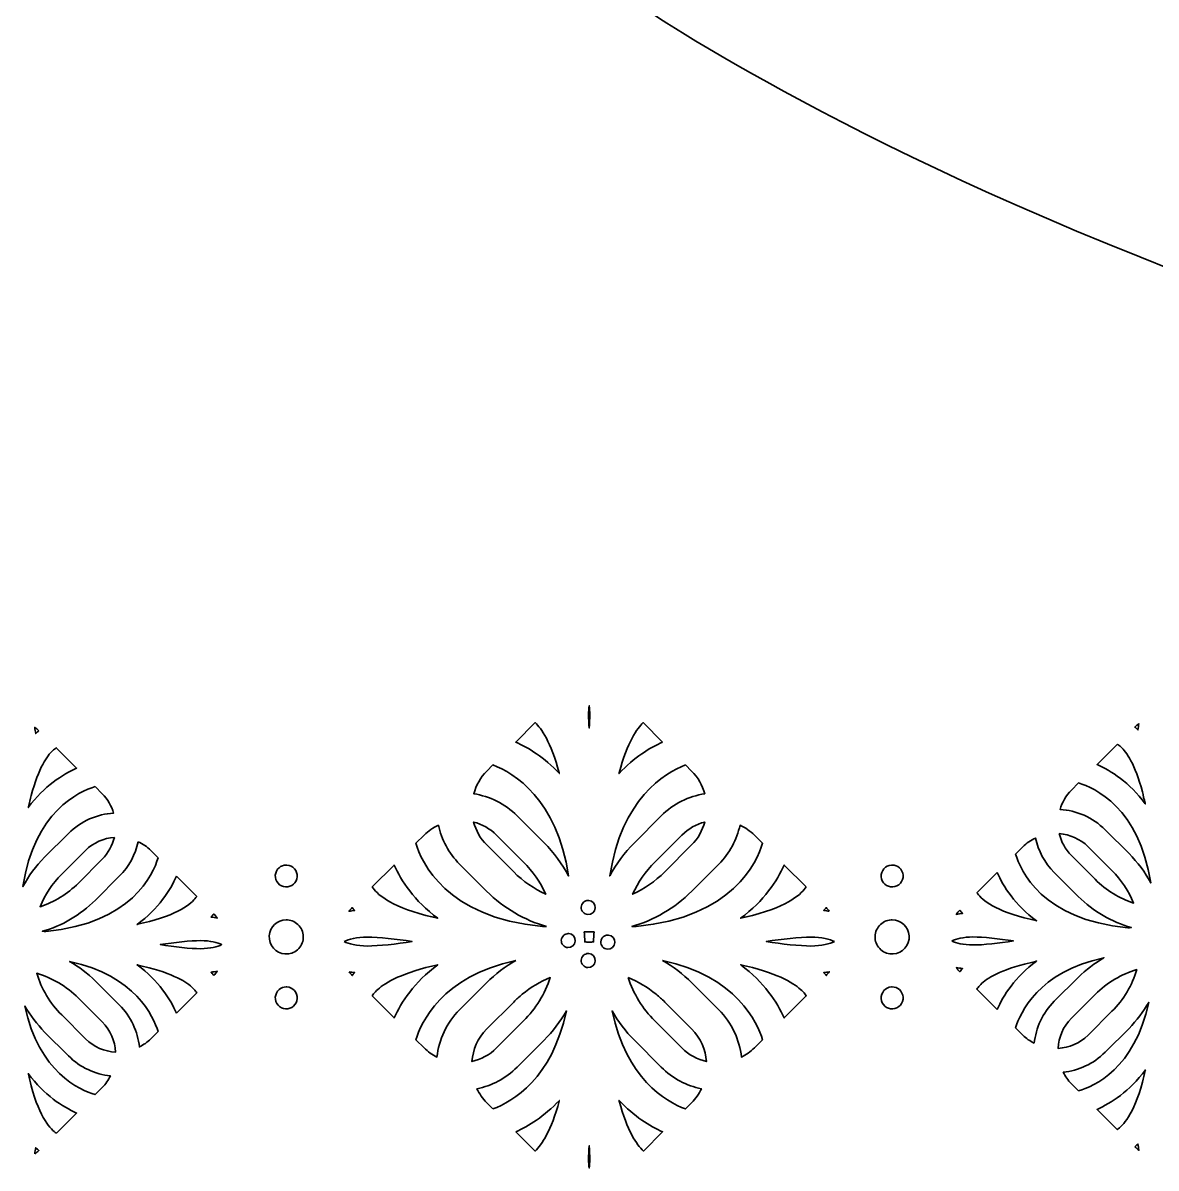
# Model space of a CAD drawing. Header units: millimetres. Extents: x 24 to 984, y -529 to -8.
# Drawn here: x 715.7 to 771.8, y -521.4 to -464.7 of the extents above; entities that cross this region are included whole.
import ezdxf

# ---------------------------------------------------------------- set-up
doc = ezdxf.new("R2010")
doc.units = ezdxf.units.MM
doc.header["$MEASUREMENT"] = 0
doc.layers.add('基本型', color=7, linetype='Continuous', lineweight=0)
doc.layers.add('縫線連接點', color=7, linetype='Continuous', lineweight=0)

# ---------------------------------------------------------------- blocks, each defined once
blk = doc.blocks.new('Block_16')
at = {"layer": '基本型', "color": 251, "lineweight": 35, "true_color": 0x606060}
blk.add_open_spline([(720.837, -255.443), (720.837, -255.443), (728.724, -340.306), (728.724, -340.306), (728.724, -340.306), (767.846, -346.508), (767.846, -346.508), (767.846, -346.508), (760.874, -430.788), (746.186, -463.755), (746.186, -463.755), (785.582, -491.269), (853.215, -491.493), (853.215, -491.493), (853.212, -491.498), (853.212, -491.498), (853.352, -491.498), (853.489, -491.496), (853.628, -491.496), (853.767, -491.496), (853.904, -491.498), (854.043, -491.498), (854.043, -491.498), (854.04, -491.493), (854.04, -491.493), (921.673, -491.269), (961.07, -463.755), (961.07, -463.755), (946.382, -430.788), (939.057, -346.508), (939.057, -346.508), (939.057, -346.508), (978.532, -340.306), (978.532, -340.306), (978.532, -340.306), (984.301, -255.443), (984.301, -255.443)], degree=3, knots=[0, 0, 0, 0, 1, 1, 1, 2, 2, 2, 3, 3, 3, 4, 4, 4, 5, 5, 5, 6, 6, 6, 7, 7, 7, 8, 8, 8, 9, 9, 9, 10, 10, 10, 11, 11, 11, 12, 12, 12, 12], dxfattribs=at)
blk = doc.blocks.new('Block_15')
at = {"layer": '基本型'}
blk.add_blockref('Block_16', (0, 0), dxfattribs=at)

msp = doc.modelspace()

# ---------------------------------------------------------------- linework, layer by layer
at = {"layer": '縫線連接點', "color": 251, "lineweight": 35, "true_color": 0x606060}
for points, knots in [([(743.772, -498.915), (743.772, -499.102), (743.761, -499.329), (743.742, -499.576), (743.723, -499.329), (743.712, -499.102), (743.712, -498.915), (743.712, -498.752), (743.724, -498.606), (743.742, -498.469), (743.759, -498.606), (743.772, -498.752), (743.772, -498.915)], [0, 0, 0, 0, 1, 1, 1, 2, 2, 2, 3, 3, 3, 4, 4, 4, 4]), ([(742.257, -501.791), (742.259, -501.802), (742.263, -501.812), (742.265, -501.823), (741.519, -501.026), (740.728, -500.544), (740.106, -500.265), (740.106, -500.265), (741.07, -499.301), (741.07, -499.301), (741.365, -499.583), (741.851, -500.255), (742.257, -501.791)], [0, 0, 0, 0, 1, 1, 1, 2, 2, 2, 3, 3, 3, 4, 4, 4, 4]), ([(747.378, -500.265), (746.756, -500.544), (745.965, -501.026), (745.219, -501.823), (745.221, -501.812), (745.224, -501.802), (745.227, -501.791), (745.633, -500.255), (746.119, -499.583), (746.414, -499.301), (746.414, -499.301), (747.378, -500.265), (747.378, -500.265)], [0, 0, 0, 0, 1, 1, 1, 2, 2, 2, 3, 3, 3, 4, 4, 4, 4]), ([(770.967, -499.352), (770.947, -499.453), (770.93, -499.556), (770.918, -499.664), (770.911, -499.657), (770.904, -499.648), (770.897, -499.641), (770.85, -499.597), (770.804, -499.562), (770.758, -499.524), (770.825, -499.463), (770.893, -499.404), (770.967, -499.352)], [0, 0, 0, 0, 1, 1, 1, 2, 2, 2, 3, 3, 3, 4, 4, 4, 4]), ([(716.49, -499.706), (716.444, -499.744), (716.398, -499.779), (716.351, -499.824), (716.344, -499.831), (716.337, -499.839), (716.33, -499.846), (716.318, -499.738), (716.301, -499.635), (716.281, -499.535), (716.355, -499.586), (716.423, -499.646), (716.49, -499.706)], [0, 0, 0, 0, 1, 1, 1, 2, 2, 2, 3, 3, 3, 4, 4, 4, 4]), ([(715.977, -503.454), (716.027, -503.279), (716.071, -503.094), (716.108, -502.906), (716.472, -501.531), (716.909, -500.938), (717.168, -500.693), (717.234, -500.631), (717.297, -500.586), (717.351, -500.55), (717.351, -500.55), (718.357, -501.556), (718.357, -501.556), (717.669, -501.864), (716.75, -502.443), (715.966, -503.507), (715.969, -503.489), (715.973, -503.471), (715.977, -503.454)], [0, 0, 0, 0, 1, 1, 1, 2, 2, 2, 3, 3, 3, 4, 4, 4, 5, 5, 5, 6, 6, 6, 6]), ([(769.897, -500.367), (769.951, -500.403), (770.014, -500.449), (770.079, -500.511), (770.339, -500.755), (770.776, -501.349), (771.14, -502.723), (771.177, -502.912), (771.221, -503.096), (771.271, -503.271), (771.275, -503.289), (771.278, -503.306), (771.282, -503.324), (770.498, -502.26), (769.578, -501.681), (768.891, -501.373), (768.891, -501.373), (769.897, -500.367), (769.897, -500.367)], [0, 0, 0, 0, 1, 1, 1, 2, 2, 2, 3, 3, 3, 4, 4, 4, 5, 5, 5, 6, 6, 6, 6]), ([(741.506, -505.253), (741.506, -505.253), (740.173, -503.92), (740.173, -503.92), (739.567, -503.314), (738.811, -502.952), (738.023, -502.825), (738.139, -502.415), (738.346, -502.024), (738.669, -501.702), (738.669, -501.702), (738.971, -501.4), (738.971, -501.4), (740.018, -501.802), (742.141, -503.076), (742.722, -506.895), (742.404, -506.297), (741.997, -505.744), (741.506, -505.253)], [0, 0, 0, 0, 1, 1, 1, 2, 2, 2, 3, 3, 3, 4, 4, 4, 5, 5, 5, 6, 6, 6, 6]), ([(748.513, -501.4), (748.513, -501.4), (748.815, -501.702), (748.815, -501.702), (749.137, -502.024), (749.345, -502.415), (749.461, -502.825), (748.673, -502.952), (747.917, -503.314), (747.31, -503.92), (747.31, -503.92), (745.978, -505.253), (745.978, -505.253), (745.487, -505.744), (745.079, -506.297), (744.762, -506.895), (745.342, -503.076), (747.466, -501.802), (748.513, -501.4)], [0, 0, 0, 0, 1, 1, 1, 2, 2, 2, 3, 3, 3, 4, 4, 4, 5, 5, 5, 6, 6, 6, 6]), ([(770.475, -505.787), (770.475, -505.787), (769.295, -504.608), (769.295, -504.608), (768.674, -503.986), (767.874, -503.653), (767.059, -503.6), (767.164, -503.251), (767.344, -502.92), (767.62, -502.645), (767.62, -502.645), (767.976, -502.289), (767.976, -502.289), (768.755, -502.523), (770.985, -503.515), (771.551, -507.241), (771.27, -506.712), (770.91, -506.222), (770.475, -505.787)], [0, 0, 0, 0, 1, 1, 1, 2, 2, 2, 3, 3, 3, 4, 4, 4, 5, 5, 5, 6, 6, 6, 6]), ([(719.272, -502.471), (719.272, -502.471), (719.628, -502.827), (719.628, -502.827), (719.904, -503.102), (720.083, -503.434), (720.189, -503.783), (719.374, -503.835), (718.574, -504.169), (717.953, -504.79), (717.953, -504.79), (716.773, -505.97), (716.773, -505.97), (716.338, -506.405), (715.978, -506.894), (715.697, -507.424), (716.263, -503.698), (718.493, -502.705), (719.272, -502.471)], [0, 0, 0, 0, 1, 1, 1, 2, 2, 2, 3, 3, 3, 4, 4, 4, 5, 5, 5, 6, 6, 6, 6]), ([(741.629, -509.395), (741.626, -509.395), (741.624, -509.395), (741.622, -509.395), (741.556, -509.396), (741.489, -509.397), (741.424, -509.399), (736.632, -508.941), (735.43, -506.209), (735.159, -505.277), (735.159, -505.277), (735.563, -504.873), (735.563, -504.873), (735.774, -504.662), (736.017, -504.505), (736.273, -504.382), (736.429, -505.09), (736.778, -505.763), (737.327, -506.312), (737.327, -506.312), (738.66, -507.645), (738.66, -507.645), (739.515, -508.5), (740.541, -509.082), (741.629, -509.395)], [0, 0, 0, 0, 1, 1, 1, 2, 2, 2, 3, 3, 3, 4, 4, 4, 5, 5, 5, 6, 6, 6, 7, 7, 7, 8, 8, 8, 8]), ([(739.155, -504.873), (739.155, -504.873), (740.488, -506.206), (740.488, -506.206), (740.955, -506.673), (741.322, -507.213), (741.593, -507.797), (741.017, -507.53), (740.476, -507.166), (740.002, -506.692), (740.002, -506.692), (738.669, -505.359), (738.669, -505.359), (738.343, -505.033), (738.134, -504.638), (738.019, -504.223), (738.434, -504.338), (738.829, -504.547), (739.155, -504.873)], [0, 0, 0, 0, 1, 1, 1, 2, 2, 2, 3, 3, 3, 4, 4, 4, 5, 5, 5, 6, 6, 6, 6]), ([(746.06, -509.399), (745.995, -509.397), (745.928, -509.396), (745.863, -509.395), (745.86, -509.395), (745.858, -509.395), (745.855, -509.395), (746.943, -509.082), (747.969, -508.5), (748.824, -507.645), (748.824, -507.645), (750.157, -506.312), (750.157, -506.312), (750.706, -505.763), (751.055, -505.09), (751.211, -504.382), (751.466, -504.505), (751.71, -504.662), (751.921, -504.873), (751.921, -504.873), (752.325, -505.277), (752.325, -505.277), (752.054, -506.209), (750.852, -508.941), (746.06, -509.399)], [0, 0, 0, 0, 1, 1, 1, 2, 2, 2, 3, 3, 3, 4, 4, 4, 5, 5, 5, 6, 6, 6, 7, 7, 7, 8, 8, 8, 8]), ([(748.815, -505.359), (748.815, -505.359), (747.482, -506.692), (747.482, -506.692), (747.008, -507.166), (746.467, -507.53), (745.891, -507.797), (746.161, -507.213), (746.529, -506.673), (746.996, -506.206), (746.996, -506.206), (748.329, -504.873), (748.329, -504.873), (748.655, -504.547), (749.049, -504.338), (749.465, -504.223), (749.35, -504.638), (749.141, -505.033), (748.815, -505.359)], [0, 0, 0, 0, 1, 1, 1, 2, 2, 2, 3, 3, 3, 4, 4, 4, 5, 5, 5, 6, 6, 6, 6]), ([(719.628, -506.064), (719.628, -506.064), (718.448, -507.244), (718.448, -507.244), (717.896, -507.796), (717.242, -508.185), (716.547, -508.419), (716.79, -507.824), (717.151, -507.279), (717.617, -506.813), (717.617, -506.813), (718.796, -505.634), (718.796, -505.634), (719.194, -505.236), (719.705, -505.026), (720.226, -504.983), (720.131, -505.379), (719.937, -505.756), (719.628, -506.064)], [0, 0, 0, 0, 1, 1, 1, 2, 2, 2, 3, 3, 3, 4, 4, 4, 5, 5, 5, 6, 6, 6, 6]), ([(765.215, -505.451), (765.402, -505.264), (765.617, -505.126), (765.843, -505.017), (765.981, -505.643), (766.29, -506.239), (766.776, -506.725), (766.776, -506.725), (767.956, -507.905), (767.956, -507.905), (768.713, -508.662), (769.621, -509.176), (770.583, -509.453), (770.525, -509.454), (770.469, -509.456), (770.412, -509.458), (766.162, -509.055), (765.097, -506.634), (764.857, -505.809), (764.857, -505.809), (765.215, -505.451), (765.215, -505.451)], [0, 0, 0, 0, 1, 1, 1, 2, 2, 2, 3, 3, 3, 4, 4, 4, 5, 5, 5, 6, 6, 6, 7, 7, 7, 7]), ([(767.022, -504.8), (767.543, -504.843), (768.054, -505.053), (768.452, -505.451), (768.452, -505.451), (769.631, -506.631), (769.631, -506.631), (770.097, -507.097), (770.457, -507.642), (770.701, -508.237), (770.006, -508.002), (769.352, -507.614), (768.799, -507.061), (768.799, -507.061), (767.62, -505.882), (767.62, -505.882), (767.311, -505.573), (767.117, -505.196), (767.022, -504.8)], [0, 0, 0, 0, 1, 1, 1, 2, 2, 2, 3, 3, 3, 4, 4, 4, 5, 5, 5, 6, 6, 6, 6]), ([(721.405, -505.199), (721.631, -505.308), (721.846, -505.447), (722.033, -505.634), (722.033, -505.634), (722.391, -505.991), (722.391, -505.991), (722.151, -506.817), (721.086, -509.238), (716.836, -509.64), (716.779, -509.639), (716.723, -509.637), (716.664, -509.636), (717.627, -509.359), (718.535, -508.844), (719.292, -508.087), (719.292, -508.087), (720.472, -506.908), (720.472, -506.908), (720.958, -506.422), (721.267, -505.826), (721.405, -505.199)], [0, 0, 0, 0, 1, 1, 1, 2, 2, 2, 3, 3, 3, 4, 4, 4, 5, 5, 5, 6, 6, 6, 7, 7, 7, 7]), ([(728.381, -506.488), (728.481, -506.4), (728.606, -506.352), (728.738, -506.352), (728.75, -506.352), (728.762, -506.353), (728.775, -506.354), (729.073, -506.373), (729.3, -506.632), (729.281, -506.931), (729.261, -507.229), (729.01, -507.455), (728.704, -507.437), (728.559, -507.427), (728.427, -507.363), (728.331, -507.253), (728.236, -507.144), (728.188, -507.005), (728.198, -506.86), (728.207, -506.715), (728.272, -506.583), (728.381, -506.488)], [0, 0, 0, 0, 1, 1, 1, 2, 2, 2, 3, 3, 3, 4, 4, 4, 5, 5, 5, 6, 6, 6, 7, 7, 7, 7]), ([(735.647, -508.849), (733.817, -508.362), (733.198, -507.748), (732.997, -507.439), (732.997, -507.439), (734.082, -506.354), (734.082, -506.354), (734.432, -507.12), (735.077, -508.127), (736.241, -508.992), (736.05, -508.939), (735.851, -508.89), (735.647, -508.849)], [0, 0, 0, 0, 1, 1, 1, 2, 2, 2, 3, 3, 3, 4, 4, 4, 4]), ([(754.487, -507.439), (754.285, -507.748), (753.667, -508.362), (751.837, -508.849), (751.632, -508.89), (751.434, -508.939), (751.243, -508.992), (752.407, -508.127), (753.052, -507.12), (753.402, -506.354), (753.402, -506.354), (754.487, -507.439), (754.487, -507.439)], [0, 0, 0, 0, 1, 1, 1, 2, 2, 2, 3, 3, 3, 4, 4, 4, 4]), ([(758.709, -506.354), (758.722, -506.353), (758.733, -506.352), (758.746, -506.352), (758.877, -506.352), (759.003, -506.4), (759.102, -506.488), (759.212, -506.583), (759.277, -506.715), (759.286, -506.86), (759.296, -507.005), (759.248, -507.144), (759.152, -507.253), (759.057, -507.363), (758.925, -507.427), (758.78, -507.437), (758.474, -507.455), (758.223, -507.229), (758.203, -506.931), (758.184, -506.632), (758.41, -506.373), (758.709, -506.354)], [0, 0, 0, 0, 1, 1, 1, 2, 2, 2, 3, 3, 3, 4, 4, 4, 5, 5, 5, 6, 6, 6, 7, 7, 7, 7]), ([(763.943, -506.723), (764.252, -507.411), (764.831, -508.332), (765.897, -509.116), (765.883, -509.113), (765.87, -509.11), (765.857, -509.107), (765.675, -509.055), (765.484, -509.01), (765.289, -508.971), (763.67, -508.539), (763.122, -507.995), (762.944, -507.722), (762.944, -507.722), (763.943, -506.723), (763.943, -506.723)], [0, 0, 0, 0, 1, 1, 1, 2, 2, 2, 3, 3, 3, 4, 4, 4, 5, 5, 5, 5]), ([(723.305, -506.905), (723.305, -506.905), (724.304, -507.905), (724.304, -507.905), (724.126, -508.178), (723.578, -508.721), (721.959, -509.153), (721.763, -509.192), (721.573, -509.237), (721.391, -509.289), (721.378, -509.292), (721.365, -509.295), (721.351, -509.298), (722.417, -508.514), (722.996, -507.593), (723.305, -506.905)], [0, 0, 0, 0, 1, 1, 1, 2, 2, 2, 3, 3, 3, 4, 4, 4, 5, 5, 5, 5]), ([(732.104, -508.576), (732.112, -508.584), (732.122, -508.592), (732.129, -508.6), (732.034, -508.611), (731.944, -508.627), (731.853, -508.643), (731.899, -508.579), (731.952, -508.518), (732.005, -508.458), (732.036, -508.497), (732.066, -508.536), (732.104, -508.576)], [0, 0, 0, 0, 1, 1, 1, 2, 2, 2, 3, 3, 3, 4, 4, 4, 4]), ([(743.467, -508.197), (743.53, -508.141), (743.611, -508.111), (743.695, -508.111), (743.703, -508.111), (743.71, -508.111), (743.718, -508.112), (743.909, -508.124), (744.054, -508.289), (744.042, -508.48), (744.029, -508.671), (743.869, -508.816), (743.673, -508.804), (743.58, -508.798), (743.496, -508.757), (743.435, -508.687), (743.374, -508.617), (743.343, -508.528), (743.349, -508.435), (743.355, -508.343), (743.397, -508.258), (743.467, -508.197)], [0, 0, 0, 0, 1, 1, 1, 2, 2, 2, 3, 3, 3, 4, 4, 4, 5, 5, 5, 6, 6, 6, 7, 7, 7, 7]), ([(755.63, -508.643), (755.54, -508.627), (755.45, -508.611), (755.354, -508.6), (755.362, -508.592), (755.372, -508.584), (755.38, -508.576), (755.417, -508.536), (755.448, -508.497), (755.479, -508.458), (755.532, -508.518), (755.584, -508.579), (755.63, -508.643)], [0, 0, 0, 0, 1, 1, 1, 2, 2, 2, 3, 3, 3, 4, 4, 4, 4]), ([(762.094, -508.589), (762.132, -508.635), (762.167, -508.681), (762.212, -508.729), (762.218, -508.736), (762.227, -508.743), (762.234, -508.75), (762.126, -508.762), (762.024, -508.779), (761.923, -508.798), (761.975, -508.725), (762.033, -508.657), (762.094, -508.589)], [0, 0, 0, 0, 1, 1, 1, 2, 2, 2, 3, 3, 3, 4, 4, 4, 4]), ([(725.036, -508.911), (725.081, -508.864), (725.116, -508.818), (725.154, -508.772), (725.215, -508.839), (725.273, -508.908), (725.324, -508.981), (725.224, -508.961), (725.122, -508.944), (725.014, -508.932), (725.021, -508.925), (725.029, -508.918), (725.036, -508.911)], [0, 0, 0, 0, 1, 1, 1, 2, 2, 2, 3, 3, 3, 4, 4, 4, 4]), ([(729.296, -510.548), (729.127, -510.697), (728.908, -510.772), (728.685, -510.756), (728.22, -510.726), (727.866, -510.323), (727.896, -509.858), (727.925, -509.412), (728.298, -509.069), (728.739, -509.069), (728.757, -509.069), (728.776, -509.069), (728.794, -509.07), (729.019, -509.085), (729.225, -509.186), (729.374, -509.356), (729.523, -509.525), (729.597, -509.743), (729.582, -509.968), (729.567, -510.193), (729.466, -510.399), (729.296, -510.548)], [0, 0, 0, 0, 1, 1, 1, 2, 2, 2, 3, 3, 3, 4, 4, 4, 5, 5, 5, 6, 6, 6, 7, 7, 7, 7]), ([(758.799, -510.756), (758.576, -510.772), (758.357, -510.697), (758.188, -510.548), (758.018, -510.399), (757.916, -510.193), (757.902, -509.968), (757.887, -509.743), (757.961, -509.525), (758.11, -509.356), (758.259, -509.186), (758.464, -509.085), (758.69, -509.07), (758.708, -509.069), (758.726, -509.069), (758.745, -509.069), (759.186, -509.069), (759.558, -509.412), (759.587, -509.858), (759.618, -510.323), (759.264, -510.726), (758.799, -510.756)], [0, 0, 0, 0, 1, 1, 1, 2, 2, 2, 3, 3, 3, 4, 4, 4, 5, 5, 5, 6, 6, 6, 7, 7, 7, 7]), ([(743.936, -509.667), (743.952, -509.667), (743.968, -509.665), (743.984, -509.664), (743.973, -509.823), (743.961, -509.98), (743.961, -510.141), (743.961, -510.148), (743.962, -510.155), (743.962, -510.162), (743.888, -510.161), (743.815, -510.168), (743.742, -510.171), (743.669, -510.168), (743.596, -510.161), (743.522, -510.162), (743.522, -510.155), (743.523, -510.148), (743.523, -510.141), (743.523, -509.98), (743.511, -509.823), (743.5, -509.664), (743.516, -509.665), (743.532, -509.667), (743.548, -509.667), (743.613, -509.667), (743.677, -509.66), (743.742, -509.657), (743.807, -509.66), (743.871, -509.667), (743.936, -509.667)], [0, 0, 0, 0, 1, 1, 1, 2, 2, 2, 3, 3, 3, 4, 4, 4, 5, 5, 5, 6, 6, 6, 7, 7, 7, 8, 8, 8, 9, 9, 9, 10, 10, 10, 10]), ([(724.499, -510.495), (724.001, -510.495), (723.197, -510.41), (722.498, -510.296), (723.197, -510.182), (724.001, -510.097), (724.499, -510.097), (724.981, -510.097), (725.344, -510.2), (725.539, -510.296), (725.344, -510.391), (724.981, -510.495), (724.499, -510.495)], [0, 0, 0, 0, 1, 1, 1, 2, 2, 2, 3, 3, 3, 4, 4, 4, 4]), ([(731.602, -510.141), (731.819, -510.034), (732.224, -509.92), (732.759, -509.917), (733.324, -509.922), (734.203, -510.015), (734.973, -510.141), (734.203, -510.266), (733.324, -510.359), (732.758, -510.364), (732.224, -510.362), (731.819, -510.247), (731.602, -510.141)], [0, 0, 0, 0, 1, 1, 1, 2, 2, 2, 3, 3, 3, 4, 4, 4, 4]), ([(742.478, -509.834), (742.542, -509.778), (742.622, -509.748), (742.706, -509.748), (742.714, -509.748), (742.721, -509.748), (742.729, -509.748), (742.92, -509.761), (743.065, -509.926), (743.053, -510.117), (743.04, -510.308), (742.88, -510.452), (742.684, -510.441), (742.592, -510.435), (742.507, -510.393), (742.446, -510.324), (742.385, -510.254), (742.354, -510.165), (742.36, -510.072), (742.367, -509.98), (742.408, -509.895), (742.478, -509.834)], [0, 0, 0, 0, 1, 1, 1, 2, 2, 2, 3, 3, 3, 4, 4, 4, 5, 5, 5, 6, 6, 6, 7, 7, 7, 7]), ([(744.438, -509.91), (744.502, -509.854), (744.582, -509.824), (744.666, -509.824), (744.674, -509.824), (744.681, -509.824), (744.689, -509.825), (744.88, -509.837), (745.025, -510.003), (745.013, -510.194), (745, -510.385), (744.84, -510.529), (744.644, -510.518), (744.552, -510.511), (744.467, -510.47), (744.406, -510.4), (744.345, -510.33), (744.314, -510.241), (744.32, -510.149), (744.327, -510.056), (744.368, -509.972), (744.438, -509.91)], [0, 0, 0, 0, 1, 1, 1, 2, 2, 2, 3, 3, 3, 4, 4, 4, 5, 5, 5, 6, 6, 6, 7, 7, 7, 7]), ([(755.882, -510.141), (755.664, -510.247), (755.26, -510.362), (754.725, -510.364), (754.16, -510.359), (753.28, -510.266), (752.511, -510.141), (753.281, -510.015), (754.16, -509.922), (754.725, -509.917), (755.26, -509.92), (755.664, -510.034), (755.882, -510.141)], [0, 0, 0, 0, 1, 1, 1, 2, 2, 2, 3, 3, 3, 4, 4, 4, 4]), ([(761.709, -510.113), (761.904, -510.018), (762.267, -509.914), (762.749, -509.914), (763.247, -509.914), (764.051, -509.999), (764.75, -510.113), (764.051, -510.228), (763.247, -510.312), (762.749, -510.312), (762.267, -510.312), (761.904, -510.209), (761.709, -510.113)], [0, 0, 0, 0, 1, 1, 1, 2, 2, 2, 3, 3, 3, 4, 4, 4, 4]), ([(743.467, -510.823), (743.53, -510.767), (743.611, -510.736), (743.695, -510.736), (743.703, -510.736), (743.71, -510.737), (743.718, -510.737), (743.909, -510.75), (744.054, -510.915), (744.042, -511.106), (744.029, -511.297), (743.869, -511.441), (743.673, -511.43), (743.58, -511.424), (743.496, -511.382), (743.435, -511.312), (743.374, -511.243), (743.343, -511.154), (743.349, -511.061), (743.355, -510.968), (743.397, -510.884), (743.467, -510.823)], [0, 0, 0, 0, 1, 1, 1, 2, 2, 2, 3, 3, 3, 4, 4, 4, 5, 5, 5, 6, 6, 6, 7, 7, 7, 7]), ([(722.033, -514.958), (721.863, -515.127), (721.669, -515.254), (721.467, -515.359), (721.383, -514.6), (721.053, -513.863), (720.472, -513.282), (720.472, -513.282), (719.292, -512.102), (719.292, -512.102), (718.902, -511.712), (718.469, -511.393), (718.012, -511.13), (721.267, -511.827), (722.168, -513.864), (722.389, -514.602), (722.389, -514.602), (722.033, -514.958), (722.033, -514.958)], [0, 0, 0, 0, 1, 1, 1, 2, 2, 2, 3, 3, 3, 4, 4, 4, 5, 5, 5, 6, 6, 6, 6]), ([(723.305, -513.686), (722.996, -512.999), (722.417, -512.079), (721.354, -511.295), (721.371, -511.299), (721.389, -511.303), (721.406, -511.307), (721.582, -511.356), (721.766, -511.4), (721.954, -511.438), (723.329, -511.801), (723.923, -512.238), (724.167, -512.498), (724.229, -512.564), (724.275, -512.626), (724.31, -512.68), (724.31, -512.68), (723.305, -513.686), (723.305, -513.686)], [0, 0, 0, 0, 1, 1, 1, 2, 2, 2, 3, 3, 3, 4, 4, 4, 5, 5, 5, 6, 6, 6, 6]), ([(732.99, -512.835), (733.03, -512.774), (733.082, -512.703), (733.152, -512.629), (733.428, -512.335), (734.098, -511.841), (735.652, -511.431), (735.854, -511.39), (736.051, -511.343), (736.24, -511.29), (735.077, -512.155), (734.432, -513.162), (734.082, -513.927), (734.082, -513.927), (732.99, -512.835), (732.99, -512.835)], [0, 0, 0, 0, 1, 1, 1, 2, 2, 2, 3, 3, 3, 4, 4, 4, 5, 5, 5, 5]), ([(740.106, -511.083), (739.59, -511.38), (739.101, -511.741), (738.66, -512.182), (738.66, -512.182), (737.327, -513.515), (737.327, -513.515), (736.671, -514.171), (736.297, -515.004), (736.203, -515.862), (735.974, -515.743), (735.755, -515.6), (735.563, -515.408), (735.563, -515.408), (735.161, -515.006), (735.161, -515.006), (735.411, -514.172), (736.428, -511.87), (740.106, -511.083)], [0, 0, 0, 0, 1, 1, 1, 2, 2, 2, 3, 3, 3, 4, 4, 4, 5, 5, 5, 6, 6, 6, 6]), ([(747.378, -511.083), (751.056, -511.87), (752.073, -514.172), (752.323, -515.006), (752.323, -515.006), (751.921, -515.408), (751.921, -515.408), (751.729, -515.6), (751.51, -515.743), (751.281, -515.862), (751.186, -515.004), (750.813, -514.171), (750.157, -513.515), (750.157, -513.515), (748.824, -512.182), (748.824, -512.182), (748.383, -511.741), (747.894, -511.38), (747.378, -511.083)], [0, 0, 0, 0, 1, 1, 1, 2, 2, 2, 3, 3, 3, 4, 4, 4, 5, 5, 5, 6, 6, 6, 6]), ([(751.832, -511.431), (753.385, -511.841), (754.056, -512.335), (754.332, -512.629), (754.402, -512.703), (754.454, -512.774), (754.494, -512.835), (754.494, -512.835), (753.402, -513.927), (753.402, -513.927), (753.052, -513.162), (752.407, -512.155), (751.244, -511.29), (751.433, -511.343), (751.63, -511.39), (751.832, -511.431)], [0, 0, 0, 0, 1, 1, 1, 2, 2, 2, 3, 3, 3, 4, 4, 4, 5, 5, 5, 5]), ([(762.212, -511.498), (762.167, -511.545), (762.132, -511.591), (762.094, -511.637), (762.034, -511.57), (761.975, -511.501), (761.924, -511.428), (762.024, -511.448), (762.126, -511.465), (762.234, -511.477), (762.227, -511.484), (762.218, -511.491), (762.212, -511.498)], [0, 0, 0, 0, 1, 1, 1, 2, 2, 2, 3, 3, 3, 4, 4, 4, 4]), ([(763.943, -513.504), (763.943, -513.504), (762.937, -512.498), (762.937, -512.498), (762.973, -512.444), (763.019, -512.381), (763.081, -512.315), (763.325, -512.055), (763.919, -511.619), (765.294, -511.255), (765.482, -511.217), (765.666, -511.174), (765.842, -511.124), (765.859, -511.12), (765.877, -511.116), (765.894, -511.113), (764.831, -511.897), (764.251, -512.817), (763.943, -513.504)], [0, 0, 0, 0, 1, 1, 1, 2, 2, 2, 3, 3, 3, 4, 4, 4, 5, 5, 5, 6, 6, 6, 6]), ([(765.781, -515.177), (765.579, -515.072), (765.385, -514.945), (765.215, -514.775), (765.215, -514.775), (764.859, -514.419), (764.859, -514.419), (765.08, -513.682), (765.981, -511.644), (769.235, -510.948), (768.779, -511.21), (768.346, -511.53), (767.956, -511.92), (767.956, -511.92), (766.776, -513.099), (766.776, -513.099), (766.195, -513.68), (765.865, -514.417), (765.781, -515.177)], [0, 0, 0, 0, 1, 1, 1, 2, 2, 2, 3, 3, 3, 4, 4, 4, 5, 5, 5, 6, 6, 6, 6]), ([(718.796, -514.958), (718.796, -514.958), (717.617, -513.778), (717.617, -513.778), (717.033, -513.195), (716.616, -512.488), (716.386, -511.715), (717.142, -511.941), (717.853, -512.351), (718.448, -512.946), (718.448, -512.946), (719.628, -514.125), (719.628, -514.125), (720.041, -514.539), (720.254, -515.072), (720.285, -515.614), (719.743, -515.584), (719.209, -515.371), (718.796, -514.958)], [0, 0, 0, 0, 1, 1, 1, 2, 2, 2, 3, 3, 3, 4, 4, 4, 5, 5, 5, 6, 6, 6, 6]), ([(725.154, -511.82), (725.116, -511.774), (725.081, -511.728), (725.036, -511.68), (725.029, -511.673), (725.021, -511.667), (725.014, -511.659), (725.121, -511.647), (725.224, -511.63), (725.324, -511.611), (725.273, -511.684), (725.214, -511.752), (725.154, -511.82)], [0, 0, 0, 0, 1, 1, 1, 2, 2, 2, 3, 3, 3, 4, 4, 4, 4]), ([(731.854, -511.638), (731.944, -511.654), (732.034, -511.671), (732.129, -511.681), (732.122, -511.689), (732.112, -511.697), (732.104, -511.705), (732.067, -511.745), (732.036, -511.784), (732.005, -511.823), (731.952, -511.763), (731.9, -511.702), (731.854, -511.638)], [0, 0, 0, 0, 1, 1, 1, 2, 2, 2, 3, 3, 3, 4, 4, 4, 4]), ([(738.669, -514.468), (738.669, -514.468), (740.002, -513.135), (740.002, -513.135), (740.137, -512.999), (740.278, -512.872), (740.424, -512.754), (740.853, -512.404), (741.322, -512.129), (741.815, -511.927), (741.546, -512.728), (741.1, -513.463), (740.488, -514.075), (740.488, -514.075), (739.155, -515.408), (739.155, -515.408), (738.807, -515.757), (738.381, -515.976), (737.933, -516.084), (737.982, -515.494), (738.219, -514.918), (738.669, -514.468)], [0, 0, 0, 0, 1, 1, 1, 2, 2, 2, 3, 3, 3, 4, 4, 4, 5, 5, 5, 6, 6, 6, 7, 7, 7, 7]), ([(745.669, -511.927), (746.162, -512.129), (746.631, -512.404), (747.06, -512.754), (747.206, -512.872), (747.347, -512.999), (747.482, -513.135), (747.482, -513.135), (748.815, -514.468), (748.815, -514.468), (749.265, -514.918), (749.502, -515.494), (749.551, -516.084), (749.103, -515.976), (748.677, -515.757), (748.329, -515.408), (748.329, -515.408), (746.996, -514.075), (746.996, -514.075), (746.384, -513.463), (745.938, -512.728), (745.669, -511.927)], [0, 0, 0, 0, 1, 1, 1, 2, 2, 2, 3, 3, 3, 4, 4, 4, 5, 5, 5, 6, 6, 6, 7, 7, 7, 7]), ([(755.38, -511.705), (755.372, -511.697), (755.362, -511.689), (755.354, -511.681), (755.45, -511.671), (755.54, -511.654), (755.63, -511.638), (755.584, -511.702), (755.532, -511.763), (755.479, -511.823), (755.448, -511.784), (755.417, -511.745), (755.38, -511.705)], [0, 0, 0, 0, 1, 1, 1, 2, 2, 2, 3, 3, 3, 4, 4, 4, 4]), ([(767.62, -513.943), (767.62, -513.943), (768.799, -512.763), (768.799, -512.763), (769.395, -512.168), (770.106, -511.758), (770.862, -511.532), (770.632, -512.305), (770.215, -513.012), (769.631, -513.595), (769.631, -513.595), (768.452, -514.775), (768.452, -514.775), (768.039, -515.188), (767.505, -515.401), (766.963, -515.432), (766.994, -514.89), (767.207, -514.356), (767.62, -513.943)], [0, 0, 0, 0, 1, 1, 1, 2, 2, 2, 3, 3, 3, 4, 4, 4, 5, 5, 5, 6, 6, 6, 6]), ([(728.704, -513.472), (728.559, -513.463), (728.427, -513.398), (728.331, -513.289), (728.236, -513.18), (728.188, -513.04), (728.198, -512.895), (728.207, -512.751), (728.272, -512.619), (728.381, -512.523), (728.481, -512.435), (728.606, -512.388), (728.738, -512.388), (728.75, -512.388), (728.762, -512.388), (728.775, -512.389), (729.073, -512.409), (729.3, -512.667), (729.281, -512.966), (729.261, -513.265), (729.01, -513.494), (728.704, -513.472)], [0, 0, 0, 0, 1, 1, 1, 2, 2, 2, 3, 3, 3, 4, 4, 4, 5, 5, 5, 6, 6, 6, 7, 7, 7, 7]), ([(759.152, -513.289), (759.057, -513.398), (758.925, -513.463), (758.78, -513.472), (758.474, -513.494), (758.223, -513.265), (758.203, -512.966), (758.184, -512.667), (758.41, -512.409), (758.709, -512.389), (758.722, -512.388), (758.733, -512.388), (758.746, -512.388), (758.877, -512.388), (759.003, -512.435), (759.102, -512.523), (759.212, -512.619), (759.277, -512.751), (759.286, -512.895), (759.296, -513.04), (759.248, -513.18), (759.152, -513.289)], [0, 0, 0, 0, 1, 1, 1, 2, 2, 2, 3, 3, 3, 4, 4, 4, 5, 5, 5, 6, 6, 6, 7, 7, 7, 7]), ([(719.628, -517.363), (719.628, -517.363), (719.271, -517.72), (719.271, -517.72), (718.527, -517.504), (716.488, -516.618), (715.796, -513.336), (716.062, -513.8), (716.386, -514.234), (716.773, -514.621), (716.773, -514.621), (717.953, -515.801), (717.953, -515.801), (718.534, -516.382), (719.271, -516.712), (720.03, -516.796), (719.925, -516.999), (719.798, -517.193), (719.628, -517.363)], [0, 0, 0, 0, 1, 1, 1, 2, 2, 2, 3, 3, 3, 4, 4, 4, 5, 5, 5, 6, 6, 6, 6]), ([(738.974, -518.431), (738.974, -518.431), (738.669, -518.125), (738.669, -518.125), (738.461, -517.917), (738.306, -517.678), (738.185, -517.428), (738.914, -517.279), (739.609, -516.926), (740.173, -516.361), (740.173, -516.361), (741.506, -515.028), (741.506, -515.028), (741.944, -514.59), (742.309, -514.1), (742.61, -513.576), (741.905, -516.92), (739.966, -518.059), (738.974, -518.431)], [0, 0, 0, 0, 1, 1, 1, 2, 2, 2, 3, 3, 3, 4, 4, 4, 5, 5, 5, 6, 6, 6, 6]), ([(748.815, -518.125), (748.815, -518.125), (748.509, -518.431), (748.509, -518.431), (747.518, -518.059), (745.579, -516.92), (744.874, -513.576), (745.175, -514.1), (745.54, -514.59), (745.978, -515.028), (745.978, -515.028), (747.31, -516.361), (747.31, -516.361), (747.875, -516.926), (748.57, -517.279), (749.299, -517.428), (749.177, -517.678), (749.023, -517.917), (748.815, -518.125)], [0, 0, 0, 0, 1, 1, 1, 2, 2, 2, 3, 3, 3, 4, 4, 4, 5, 5, 5, 6, 6, 6, 6]), ([(767.977, -517.538), (767.977, -517.538), (767.62, -517.18), (767.62, -517.18), (767.45, -517.01), (767.323, -516.816), (767.218, -516.614), (767.977, -516.53), (768.714, -516.2), (769.295, -515.619), (769.295, -515.619), (770.475, -514.439), (770.475, -514.439), (770.862, -514.052), (771.186, -513.618), (771.451, -513.154), (770.76, -516.436), (768.721, -517.321), (767.977, -517.538)], [0, 0, 0, 0, 1, 1, 1, 2, 2, 2, 3, 3, 3, 4, 4, 4, 5, 5, 5, 6, 6, 6, 6]), ([(771.275, -516.538), (771.223, -516.719), (771.178, -516.91), (771.139, -517.106), (770.707, -518.725), (770.164, -519.272), (769.891, -519.451), (769.891, -519.451), (768.891, -518.452), (768.891, -518.452), (769.579, -518.143), (770.5, -517.564), (771.284, -516.498), (771.281, -516.512), (771.278, -516.525), (771.275, -516.538)], [0, 0, 0, 0, 1, 1, 1, 2, 2, 2, 3, 3, 3, 4, 4, 4, 5, 5, 5, 5]), ([(717.357, -519.634), (717.084, -519.455), (716.541, -518.907), (716.109, -517.288), (716.07, -517.093), (716.025, -516.902), (715.973, -516.721), (715.97, -516.707), (715.967, -516.695), (715.964, -516.681), (716.748, -517.746), (717.669, -518.326), (718.357, -518.634), (718.357, -518.634), (717.357, -519.634), (717.357, -519.634)], [0, 0, 0, 0, 1, 1, 1, 2, 2, 2, 3, 3, 3, 4, 4, 4, 5, 5, 5, 5]), ([(740.106, -519.562), (740.728, -519.283), (741.519, -518.801), (742.265, -518.004), (742.263, -518.017), (742.259, -518.028), (742.256, -518.041), (741.864, -519.511), (741.391, -520.199), (741.061, -520.517), (741.061, -520.517), (740.106, -519.562), (740.106, -519.562)], [0, 0, 0, 0, 1, 1, 1, 2, 2, 2, 3, 3, 3, 4, 4, 4, 4]), ([(745.228, -518.041), (745.225, -518.028), (745.221, -518.017), (745.219, -518.004), (745.965, -518.801), (746.756, -519.283), (747.378, -519.562), (747.378, -519.562), (746.423, -520.517), (746.423, -520.517), (746.092, -520.199), (745.619, -519.511), (745.228, -518.041)], [0, 0, 0, 0, 1, 1, 1, 2, 2, 2, 3, 3, 3, 4, 4, 4, 4]), ([(716.282, -520.653), (716.301, -520.553), (716.318, -520.451), (716.33, -520.344), (716.337, -520.35), (716.344, -520.359), (716.351, -520.366), (716.398, -520.41), (716.444, -520.446), (716.49, -520.484), (716.422, -520.544), (716.354, -520.602), (716.282, -520.653)], [0, 0, 0, 0, 1, 1, 1, 2, 2, 2, 3, 3, 3, 4, 4, 4, 4]), ([(743.712, -520.912), (743.712, -520.725), (743.723, -520.498), (743.742, -520.251), (743.761, -520.498), (743.772, -520.725), (743.772, -520.912), (743.772, -521.075), (743.759, -521.221), (743.742, -521.358), (743.724, -521.221), (743.712, -521.075), (743.712, -520.912)], [0, 0, 0, 0, 1, 1, 1, 2, 2, 2, 3, 3, 3, 4, 4, 4, 4]), ([(770.758, -520.301), (770.804, -520.264), (770.85, -520.227), (770.897, -520.183), (770.904, -520.176), (770.911, -520.168), (770.918, -520.161), (770.93, -520.268), (770.947, -520.371), (770.966, -520.471), (770.894, -520.42), (770.826, -520.362), (770.758, -520.301)], [0, 0, 0, 0, 1, 1, 1, 2, 2, 2, 3, 3, 3, 4, 4, 4, 4])]:
    msp.add_open_spline(points, degree=3, knots=knots, dxfattribs=at)

# ---------------------------------------------------------------- block references
at = {"layer": '基本型'}
msp.add_blockref('Block_15', (0, 0), dxfattribs=at)

doc.saveas('drawing.dxf')
